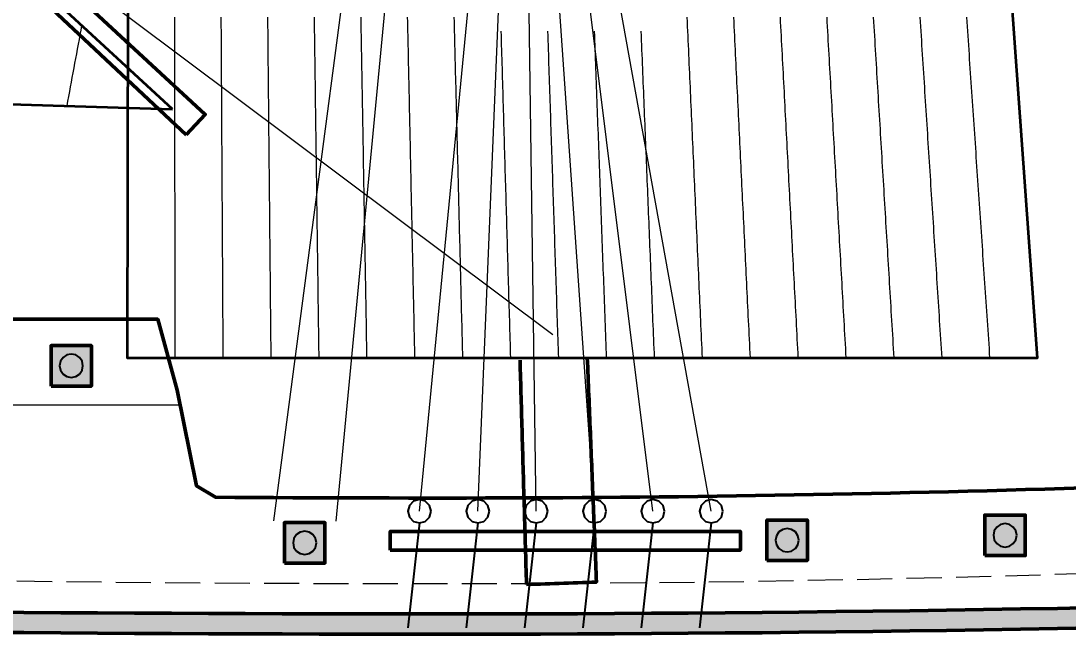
# Model space of a CAD drawing. Header units: millimetres. Extents: x -14250 to 74850, y -15000 to 48000.
# Drawn here: x 13553 to 27010, y 6910 to 14933 of the extents above; entities that cross this region are included whole.
import ezdxf

# ---------------------------------------------------------------- set-up
doc = ezdxf.new("R2010")
doc.units = ezdxf.units.MM
doc.header["$LTSCALE"] = 150
doc.linetypes.add('HID', pattern=[4.5, 3, -1.5])
for name, color, linetype, lineweight in [('かくれ線', 8, 'HID', 18), ('ハッチング', 8, 'Continuous', 13), ('外形', 7, 'Continuous', 50), ('寸法', 5, 'Continuous', 18), ('帆', 30, 'Continuous', 35), ('帆布', 30, 'Continuous', 13), ('索具', 94, 'Continuous', 13), ('細部', 7, 'Continuous', 25)]:
    doc.layers.add(name, color=color, linetype=linetype, lineweight=lineweight)
doc.styles.add('JP', font='msgothic.ttc')
doc.dimstyles.new('JIS', dxfattribs={"dimscale": 150, "dimtxt": 2.5, "dimasz": 2.5, "dimexe": 1.5, "dimexo": 1.5, "dimgap": 0.8, "dimtad": 1, "dimdec": 0, "dimtxsty": 'JP', "dimcen": 2.5, "dimclrd": 5, "dimclre": 5, "dimclrt": 5, "dimazin": 3, "dimtfac": 1, "dimtmove": 0, "dimatfit": 3, "dimlwd": 18, "dimlwe": 18})

msp = doc.modelspace()

# ---------------------------------------------------------------- hatches: boundary and pattern name
at = {"layer": 'ハッチング'}
h = msp.add_hatch(color=250, dxfattribs=at)
h.dxf.hatch_style = 1
h.paths.add_polyline_path([(13940, 10240), (14460, 10240), (14460, 10760), (13940, 10760)])
h = msp.add_hatch(color=250, dxfattribs=at)
h.dxf.hatch_style = 1
h.paths.add_polyline_path([(16940, 7963.6), (17460, 7963.6), (17460, 8483.6), (16940, 8483.6)])
h = msp.add_hatch(color=250, dxfattribs=at)
h.dxf.hatch_style = 1
h.paths.add_polyline_path([(23140, 7997.5), (23660, 7997.5), (23660, 8517.5), (23140, 8517.5)])
h = msp.add_hatch(color=250, dxfattribs=at)
h.dxf.hatch_style = 1
h.paths.add_polyline_path([(25940, 8060.5), (26460, 8060.5), (26460, 8580.5), (25940, 8580.5)])
h = msp.add_hatch(color=8, dxfattribs=at)
h.dxf.hatch_style = 1
h.paths.add_polyline_path([(783.3, 7530.6), (1257.6, 7519.3), (1732, 7508.2), (2206.3, 7497.5), (2680.7, 7487.1), (3155, 7476.9), (3629.4, 7467.1), (4103.7, 7457.5), (4578, 7448.3), (5052.4, 7439.3), (5526.7, 7430.7), (6001.1, 7422.3), (6475.4, 7414.3), (6949.8, 7406.5), (7424.1, 7399.1), (7898.5, 7391.9), (8372.8, 7385.1), (8847.1, 7378.5), (9321.5, 7372.3), (9795.8, 7366.3), (10270.2, 7360.7), (10744.5, 7355.3), (11218.9, 7350.3), (11693.2, 7345.5), (12167.5, 7341), (12641.9, 7336.9), (13116.2, 7333), (13590.6, 7329.5), (14064.9, 7326.2), (14539.3, 7323.2), (15013.6, 7320.6), (15487.9, 7318.2), (15962.3, 7316.1), (16436.6, 7314.4), (16911, 7312.9), (17385.3, 7311.7), (17859.7, 7310.9), (18334, 7310.3), (18808.3, 7310), (19282.7, 7310.1), (19757, 7310.7), (20231.4, 7311.8), (20705.7, 7313.4), (21180.1, 7315.5), (21654.4, 7318.2), (22128.8, 7321.4), (22603.1, 7325.1), (23077.4, 7329.3), (23551.8, 7334.1), (24026.1, 7339.4), (24500.5, 7345.2), (24974.8, 7351.5), (25449.2, 7358.4), (25923.5, 7365.8), (26397.8, 7373.7), (26872.2, 7382.1), (27346.5, 7391.1), (27820.9, 7400.5), (28295.2, 7410.5), (28769.6, 7421), (29243.9, 7432.1), (29718.2, 7443.7), (30192.6, 7455.7), (30666.9, 7468.4), (31141.3, 7481.5), (31615.6, 7495.2), (32090, 7509.4), (32564.3, 7524.1), (33038.7, 7539.3), (33513, 7555.1), (33987.3, 7571.3), (34461.7, 7588.1), (34936, 7605.5), (35410.4, 7623.3), (35884.7, 7641.7), (36359.1, 7660.6), (36833.4, 7680), (37307.7, 7700), (37782.1, 7720.4), (38256.4, 7741.4), (38730.8, 7762.9), (38730.8, 7502.9), (38256.4, 7481.4), (37782.1, 7460.4), (37307.7, 7440), (36833.4, 7420), (36359.1, 7400.6), (35884.7, 7381.7), (35410.4, 7363.3), (34936, 7345.5), (34461.7, 7328.1), (33987.3, 7311.3), (33513, 7295.1), (33038.7, 7279.3), (32564.3, 7264.1), (32090, 7249.4), (31615.6, 7235.2), (31141.3, 7221.5), (30666.9, 7208.4), (30192.6, 7195.7), (29718.2, 7183.7), (29243.9, 7172.1), (28769.6, 7161), (28295.2, 7150.5), (27820.9, 7140.5), (27346.5, 7131.1), (26872.2, 7122.1), (26397.8, 7113.7), (25923.5, 7105.8), (25449.2, 7098.4), (24974.8, 7091.5), (24500.5, 7085.2), (24026.1, 7079.4), (23551.8, 7074.1), (23077.4, 7069.3), (22603.1, 7065.1), (22128.8, 7061.4), (21654.4, 7058.2), (21180.1, 7055.5), (20705.7, 7053.4), (20231.4, 7051.8), (19757, 7050.7), (19282.7, 7050.1), (18808.3, 7050), (18334, 7050.3), (17859.7, 7050.9), (17385.3, 7051.7), (16911, 7052.9), (16436.6, 7054.4), (15962.3, 7056.1), (15487.9, 7058.2), (15013.6, 7060.6), (14539.3, 7063.2), (14064.9, 7066.2), (13590.6, 7069.5), (13116.2, 7073), (12641.9, 7076.9), (12167.5, 7081), (11693.2, 7085.5), (11218.9, 7090.3), (10744.5, 7095.3), (10270.2, 7100.7), (9795.8, 7106.3), (9321.5, 7112.3), (8847.1, 7118.5), (8372.8, 7125.1), (7898.5, 7131.9), (7424.1, 7139.1), (6949.8, 7146.5), (6475.4, 7154.3), (6001.1, 7162.3), (5526.7, 7170.7), (5052.4, 7179.3), (4578, 7188.3), (4103.7, 7197.5), (3629.4, 7207.1), (3155, 7216.9), (2680.7, 7227.1), (2206.3, 7237.5), (1732, 7248.2), (1257.6, 7259.3), (783.3, 7270.6)])

# ---------------------------------------------------------------- linework, layer by layer
at = {"layer": 'かくれ線'}
for points in [[(13331.4, 10000), (13583.5, 10000), (13835.5, 10000), (14087.6, 10000), (14339.7, 10000), (14591.7, 10000), (14843.8, 10000), (15095.9, 10000), (15347.9, 10000), (15600, 10000)], [(13502.5, 7733.5), (14137.6, 7726.2), (14772.8, 7719.8), (15408, 7714.3), (16043.1, 7709.7), (16678.3, 7706), (17313.5, 7703.2), (17948.7, 7701.2), (18583.8, 7700.2), (19219, 7700.1), (19854.2, 7701.4), (20489.4, 7704.3), (21124.5, 7708.8), (21759.7, 7714.8), (22394.9, 7722.3), (23030.1, 7731.5), (23665.2, 7742.2), (24300.4, 7754.5), (24935.6, 7768.3), (25570.7, 7783.7), (26205.9, 7800.7), (26841.1, 7819.2), (27476.3, 7839.3)]]:
    msp.add_lwpolyline(points, dxfattribs=at)
at = {"layer": '外形'}
for points in [[(15677.3, 13468.3), (1126.4, 27121), (1273.6, 27279), (15922.7, 13731.7)], [(13940, 10240), (14460, 10240), (14460, 10760), (13940, 10760)], [(16940, 7963.6), (17460, 7963.6), (17460, 8483.6), (16940, 8483.6)], [(23140, 7997.5), (23660, 7997.5), (23660, 8517.5), (23140, 8517.5)], [(25940, 8060.5), (26460, 8060.5), (26460, 8580.5), (25940, 8580.5)], [(18300, 8130), (22800, 8130), (22800, 8370), (18300, 8370)]]:
    msp.add_lwpolyline(points, close=True, dxfattribs=at)
for points in [[(27208, 8930.6), (26960.1, 8922.9), (26712.3, 8915.3), (26464.5, 8908), (26216.6, 8901), (25968.8, 8894.2), (25720.9, 8887.6), (25473.1, 8881.2), (25225.3, 8875.1), (24977.4, 8869.3), (24729.6, 8863.7), (24481.8, 8858.3), (24233.9, 8853.1), (23986.1, 8848.2), (23738.2, 8843.5), (23490.4, 8839.1), (23242.6, 8834.9), (22994.7, 8830.9), (22746.9, 8827.2), (22499, 8823.7), (22251.2, 8820.5), (22003.4, 8817.5), (21755.5, 8814.7), (21507.7, 8812.2), (21259.9, 8809.9), (21012, 8807.8), (20764.2, 8806), (20516.3, 8804.5), (20268.5, 8803.1), (20020.7, 8802), (19772.8, 8801.2), (19525, 8800.5), (19277.2, 8800.1), (19029.3, 8800), (18781.5, 8800.1), (18533.7, 8800.2), (18285.8, 8800.6), (18038, 8801), (17790.1, 8801.6), (17542.3, 8802.4), (17294.5, 8803.2), (17046.6, 8804.2), (16798.8, 8805.4), (16551, 8806.6), (16303.1, 8808.1), (16055.3, 8809.6), (15807.4, 8957.9), (15559.6, 10186.1), (15311.8, 11097.4), (15063.9, 11100), (14816.1, 11100), (14568.2, 11100), (14320.4, 11100), (14072.6, 11100), (13824.7, 11100), (13576.9, 11100), (13329.1, 11100)], [(20050.1, 7688.7), (20048.4, 7748.7), (20046.7, 7808.8), (20044.9, 7868.9), (20043.2, 7929), (20041.4, 7989), (20039.7, 8049.1), (20038, 8109.2), (20036.2, 8169.3), (20034.5, 8229.3), (20032.8, 8289.4), (20031, 8349.5), (20029.3, 8409.6), (20027.6, 8469.6), (20025.8, 8529.7), (20024.1, 8589.8), (20022.4, 8649.9), (20020.6, 8709.9), (20018.9, 8770), (20017.2, 8830.1), (20015.4, 8890.2), (20013.7, 8950.2), (20012, 9010.3), (20010.2, 9070.4), (20008.5, 9130.5), (20006.8, 9190.6), (20005, 9250.6), (20003.3, 9310.7), (20001.5, 9370.8), (19999.8, 9430.9), (19998.1, 9490.9), (19996.3, 9551), (19994.6, 9611.1), (19992.9, 9671.2), (19991.1, 9731.2), (19989.4, 9791.3), (19987.7, 9851.4), (19985.9, 9911.5), (19984.2, 9971.5), (19982.5, 10031.6), (19980.7, 10091.7), (19979, 10151.8), (19977.3, 10211.8), (19975.5, 10271.9), (19973.8, 10332), (19972.1, 10392.1), (19970.3, 10452.1), (19968.6, 10512.2), (19966.9, 10572.3)], [(20831.5, 10602.5), (20833.9, 10542.4), (20836.4, 10482.4), (20838.9, 10422.3), (20841.3, 10362.3), (20843.8, 10302.2), (20846.2, 10242.2), (20848.7, 10182.1), (20851.2, 10122.1), (20853.6, 10062), (20856.1, 10002), (20858.5, 9941.9), (20861, 9881.9), (20863.5, 9821.8), (20865.9, 9761.8), (20868.4, 9701.7), (20870.8, 9641.7), (20873.3, 9581.6), (20875.8, 9521.6), (20878.2, 9461.5), (20880.7, 9401.5), (20883.2, 9341.4), (20885.6, 9281.4), (20888.1, 9221.3), (20890.5, 9161.3), (20893, 9101.2), (20895.5, 9041.2), (20897.9, 8981.1), (20900.4, 8921.1), (20902.8, 8861), (20905.3, 8801), (20907.8, 8740.9), (20910.2, 8680.9), (20912.7, 8620.8), (20915.1, 8560.8), (20917.6, 8500.7), (20920.1, 8440.7), (20922.5, 8380.6), (20925, 8320.6), (20927.4, 8260.5), (20929.9, 8200.5), (20932.4, 8140.4), (20934.8, 8080.4), (20937.3, 8020.3), (20939.7, 7960.3), (20942.2, 7900.2), (20944.7, 7840.2), (20947.1, 7780.1), (20949.6, 7720.1), (20889.6, 7718), (20829.6, 7715.9), (20769.7, 7713.8), (20709.7, 7711.7), (20649.8, 7709.6), (20589.8, 7707.5), (20529.8, 7705.4), (20469.9, 7703.3), (20409.9, 7701.2), (20349.9, 7699.1), (20290, 7697), (20230, 7694.9), (20170, 7692.8), (20110.1, 7690.8), (20050.1, 7688.7)], [(13116.2, 7333), (13590.6, 7329.5), (14064.9, 7326.2), (14539.3, 7323.2), (15013.6, 7320.6), (15487.9, 7318.2), (15962.3, 7316.1), (16436.6, 7314.4), (16911, 7312.9), (17385.3, 7311.7), (17859.7, 7310.9), (18334, 7310.3), (18808.3, 7310), (19282.7, 7310.1), (19757, 7310.7), (20231.4, 7311.8), (20705.7, 7313.4), (21180.1, 7315.5), (21654.4, 7318.2), (22128.8, 7321.4), (22603.1, 7325.1), (23077.4, 7329.3), (23551.8, 7334.1), (24026.1, 7339.4), (24500.5, 7345.2), (24974.8, 7351.5), (25449.2, 7358.4), (25923.5, 7365.8), (26397.8, 7373.7), (26872.2, 7382.1), (27346.5, 7391.1)], [(27346.5, 7131.1), (26872.2, 7122.1), (26397.8, 7113.7), (25923.5, 7105.8), (25449.2, 7098.4), (24974.8, 7091.5), (24500.5, 7085.2), (24026.1, 7079.4), (23551.8, 7074.1), (23077.4, 7069.3), (22603.1, 7065.1), (22128.8, 7061.4), (21654.4, 7058.2), (21180.1, 7055.5), (20705.7, 7053.4), (20231.4, 7051.8), (19757, 7050.7), (19282.7, 7050.1), (18808.3, 7050), (18334, 7050.3), (17859.7, 7050.9), (17385.3, 7051.7), (16911, 7052.9), (16436.6, 7054.4), (15962.3, 7056.1), (15487.9, 7058.2), (15013.6, 7060.6), (14539.3, 7063.2), (14064.9, 7066.2), (13590.6, 7069.5), (13116.2, 7073)]]:
    msp.add_lwpolyline(points, dxfattribs=at)
at = {"layer": '帆'}
for points in [[(15500, 13800), (1500, 26700), (-800, 14300)], [(25948.9, 19900), (14936.3, 19900), (14916.9, 10600), (26617.8, 10600)]]:
    msp.add_lwpolyline(points, close=True, dxfattribs=at)
at = {"layer": '帆布'}
for points in [[(15524.8, 14980), (15524.9, 14920), (15525, 14860), (15525.1, 14800), (15525.2, 14740), (15525.3, 14680), (15525.4, 14620), (15525.5, 14560), (15525.6, 14500), (15525.8, 14440), (15525.9, 14380), (15526, 14320), (15526.1, 14260), (15526.2, 14200), (15526.3, 14140), (15526.4, 14080), (15526.5, 14020), (15526.6, 13960), (15526.7, 13900), (15526.8, 13840), (15526.9, 13780), (15527.1, 13720), (15527.2, 13660), (15527.3, 13600), (15527.4, 13540), (15527.5, 13480), (15527.6, 13420), (15527.7, 13360), (15527.8, 13300), (15527.9, 13240), (15528, 13180), (15528.1, 13120), (15528.3, 13060), (15528.4, 13000), (15528.5, 12940), (15528.6, 12880), (15528.7, 12820), (15528.8, 12760), (15528.9, 12700), (15529, 12640), (15529.1, 12580), (15529.2, 12520), (15529.3, 12460), (15529.4, 12400), (15529.6, 12340), (15529.7, 12280), (15529.8, 12220), (15529.9, 12160), (15530, 12100), (15530.1, 12040), (15530.2, 11980), (15530.3, 11920), (15530.4, 11860), (15530.5, 11800), (15530.6, 11740), (15530.8, 11680), (15530.9, 11620), (15531, 11560), (15531.1, 11500), (15531.2, 11440), (15531.3, 11380), (15531.4, 11320), (15531.5, 11260), (15531.6, 11200), (15531.7, 11140), (15531.8, 11080), (15531.9, 11020), (15532.1, 10960), (15532.2, 10900), (15532.3, 10840), (15532.4, 10780), (15532.5, 10720), (15532.6, 10660), (15532.7, 10600)], [(16123.6, 14980), (16123.9, 14920), (16124.2, 14860), (16124.6, 14800), (16124.9, 14740), (16125.3, 14680), (16125.6, 14620), (16126, 14560), (16126.3, 14500), (16126.6, 14440), (16127, 14380), (16127.3, 14320), (16127.7, 14260), (16128, 14200), (16128.3, 14140), (16128.7, 14080), (16129, 14020), (16129.4, 13960), (16129.7, 13900), (16130.1, 13840), (16130.4, 13780), (16130.7, 13720), (16131.1, 13660), (16131.4, 13600), (16131.8, 13540), (16132.1, 13480), (16132.5, 13420), (16132.8, 13360), (16133.1, 13300), (16133.5, 13240), (16133.8, 13180), (16134.2, 13120), (16134.5, 13060), (16134.9, 13000), (16135.2, 12940), (16135.5, 12880), (16135.9, 12820), (16136.2, 12760), (16136.6, 12700), (16136.9, 12640), (16137.2, 12580), (16137.6, 12520), (16137.9, 12460), (16138.3, 12400), (16138.6, 12340), (16139, 12280), (16139.3, 12220), (16139.6, 12160), (16140, 12100), (16140.3, 12040), (16140.7, 11980), (16141, 11920), (16141.4, 11860), (16141.7, 11800), (16142, 11740), (16142.4, 11680), (16142.7, 11620), (16143.1, 11560), (16143.4, 11500), (16143.8, 11440), (16144.1, 11380), (16144.4, 11320), (16144.8, 11260), (16145.1, 11200), (16145.5, 11140), (16145.8, 11080), (16146.2, 11020), (16146.5, 10960), (16146.8, 10900), (16147.2, 10840), (16147.5, 10780), (16147.9, 10720), (16148.2, 10660), (16148.5, 10600)], [(16722.3, 14980), (16722.9, 14920), (16723.5, 14860), (16724.1, 14800), (16724.6, 14740), (16725.2, 14680), (16725.8, 14620), (16726.4, 14560), (16726.9, 14500), (16727.5, 14440), (16728.1, 14380), (16728.7, 14320), (16729.2, 14260), (16729.8, 14200), (16730.4, 14140), (16731, 14080), (16731.6, 14020), (16732.1, 13960), (16732.7, 13900), (16733.3, 13840), (16733.9, 13780), (16734.4, 13720), (16735, 13660), (16735.6, 13600), (16736.2, 13540), (16736.7, 13480), (16737.3, 13420), (16737.9, 13360), (16738.5, 13300), (16739, 13240), (16739.6, 13180), (16740.2, 13120), (16740.8, 13060), (16741.3, 13000), (16741.9, 12940), (16742.5, 12880), (16743.1, 12820), (16743.6, 12760), (16744.2, 12700), (16744.8, 12640), (16745.4, 12580), (16746, 12520), (16746.5, 12460), (16747.1, 12400), (16747.7, 12340), (16748.3, 12280), (16748.8, 12220), (16749.4, 12160), (16750, 12100), (16750.6, 12040), (16751.1, 11980), (16751.7, 11920), (16752.3, 11860), (16752.9, 11800), (16753.4, 11740), (16754, 11680), (16754.6, 11620), (16755.2, 11560), (16755.7, 11500), (16756.3, 11440), (16756.9, 11380), (16757.5, 11320), (16758.1, 11260), (16758.6, 11200), (16759.2, 11140), (16759.8, 11080), (16760.4, 11020), (16760.9, 10960), (16761.5, 10900), (16762.1, 10840), (16762.7, 10780), (16763.2, 10720), (16763.8, 10660), (16764.4, 10600)], [(17321.1, 14980), (17321.9, 14920), (17322.7, 14860), (17323.5, 14800), (17324.4, 14740), (17325.2, 14680), (17326, 14620), (17326.8, 14560), (17327.6, 14500), (17328.4, 14440), (17329.2, 14380), (17330, 14320), (17330.8, 14260), (17331.6, 14200), (17332.4, 14140), (17333.3, 14080), (17334.1, 14020), (17334.9, 13960), (17335.7, 13900), (17336.5, 13840), (17337.3, 13780), (17338.1, 13720), (17338.9, 13660), (17339.7, 13600), (17340.5, 13540), (17341.4, 13480), (17342.2, 13420), (17343, 13360), (17343.8, 13300), (17344.6, 13240), (17345.4, 13180), (17346.2, 13120), (17347, 13060), (17347.8, 13000), (17348.6, 12940), (17349.5, 12880), (17350.3, 12820), (17351.1, 12760), (17351.9, 12700), (17352.7, 12640), (17353.5, 12580), (17354.3, 12520), (17355.1, 12460), (17355.9, 12400), (17356.7, 12340), (17357.6, 12280), (17358.4, 12220), (17359.2, 12160), (17360, 12100), (17360.8, 12040), (17361.6, 11980), (17362.4, 11920), (17363.2, 11860), (17364, 11800), (17364.8, 11740), (17365.7, 11680), (17366.5, 11620), (17367.3, 11560), (17368.1, 11500), (17368.9, 11440), (17369.7, 11380), (17370.5, 11320), (17371.3, 11260), (17372.1, 11200), (17372.9, 11140), (17373.7, 11080), (17374.6, 11020), (17375.4, 10960), (17376.2, 10900), (17377, 10840), (17377.8, 10780), (17378.6, 10720), (17379.4, 10660), (17380.2, 10600)], [(17919.9, 14980), (17920.9, 14920), (17922, 14860), (17923, 14800), (17924.1, 14740), (17925.1, 14680), (17926.2, 14620), (17927.2, 14560), (17928.2, 14500), (17929.3, 14440), (17930.3, 14380), (17931.4, 14320), (17932.4, 14260), (17933.5, 14200), (17934.5, 14140), (17935.5, 14080), (17936.6, 14020), (17937.6, 13960), (17938.7, 13900), (17939.7, 13840), (17940.8, 13780), (17941.8, 13720), (17942.8, 13660), (17943.9, 13600), (17944.9, 13540), (17946, 13480), (17947, 13420), (17948.1, 13360), (17949.1, 13300), (17950.2, 13240), (17951.2, 13180), (17952.2, 13120), (17953.3, 13060), (17954.3, 13000), (17955.4, 12940), (17956.4, 12880), (17957.5, 12820), (17958.5, 12760), (17959.5, 12700), (17960.6, 12640), (17961.6, 12580), (17962.7, 12520), (17963.7, 12460), (17964.8, 12400), (17965.8, 12340), (17966.8, 12280), (17967.9, 12220), (17968.9, 12160), (17970, 12100), (17971, 12040), (17972.1, 11980), (17973.1, 11920), (17974.2, 11860), (17975.2, 11800), (17976.2, 11740), (17977.3, 11680), (17978.3, 11620), (17979.4, 11560), (17980.4, 11500), (17981.5, 11440), (17982.5, 11380), (17983.5, 11320), (17984.6, 11260), (17985.6, 11200), (17986.7, 11140), (17987.7, 11080), (17988.8, 11020), (17989.8, 10960), (17990.9, 10900), (17991.9, 10840), (17992.9, 10780), (17994, 10720), (17995, 10660), (17996.1, 10600)], [(18518.7, 14980), (18519.9, 14920), (18521.2, 14860), (18522.5, 14800), (18523.8, 14740), (18525.1, 14680), (18526.3, 14620), (18527.6, 14560), (18528.9, 14500), (18530.2, 14440), (18531.4, 14380), (18532.7, 14320), (18534, 14260), (18535.3, 14200), (18536.6, 14140), (18537.8, 14080), (18539.1, 14020), (18540.4, 13960), (18541.7, 13900), (18542.9, 13840), (18544.2, 13780), (18545.5, 13720), (18546.8, 13660), (18548, 13600), (18549.3, 13540), (18550.6, 13480), (18551.9, 13420), (18553.2, 13360), (18554.4, 13300), (18555.7, 13240), (18557, 13180), (18558.3, 13120), (18559.5, 13060), (18560.8, 13000), (18562.1, 12940), (18563.4, 12880), (18564.7, 12820), (18565.9, 12760), (18567.2, 12700), (18568.5, 12640), (18569.8, 12580), (18571, 12520), (18572.3, 12460), (18573.6, 12400), (18574.9, 12340), (18576.1, 12280), (18577.4, 12220), (18578.7, 12160), (18580, 12100), (18581.3, 12040), (18582.5, 11980), (18583.8, 11920), (18585.1, 11860), (18586.4, 11800), (18587.6, 11740), (18588.9, 11680), (18590.2, 11620), (18591.5, 11560), (18592.7, 11500), (18594, 11440), (18595.3, 11380), (18596.6, 11320), (18597.9, 11260), (18599.1, 11200), (18600.4, 11140), (18601.7, 11080), (18603, 11020), (18604.2, 10960), (18605.5, 10900), (18606.8, 10840), (18608.1, 10780), (18609.4, 10720), (18610.6, 10660), (18611.9, 10600)], [(19117.4, 14980), (19119, 14920), (19120.5, 14860), (19122, 14800), (19123.5, 14740), (19125, 14680), (19126.5, 14620), (19128, 14560), (19129.5, 14500), (19131, 14440), (19132.6, 14380), (19134.1, 14320), (19135.6, 14260), (19137.1, 14200), (19138.6, 14140), (19140.1, 14080), (19141.6, 14020), (19143.1, 13960), (19144.6, 13900), (19146.2, 13840), (19147.7, 13780), (19149.2, 13720), (19150.7, 13660), (19152.2, 13600), (19153.7, 13540), (19155.2, 13480), (19156.7, 13420), (19158.2, 13360), (19159.8, 13300), (19161.3, 13240), (19162.8, 13180), (19164.3, 13120), (19165.8, 13060), (19167.3, 13000), (19168.8, 12940), (19170.3, 12880), (19171.8, 12820), (19173.4, 12760), (19174.9, 12700), (19176.4, 12640), (19177.9, 12580), (19179.4, 12520), (19180.9, 12460), (19182.4, 12400), (19183.9, 12340), (19185.4, 12280), (19187, 12220), (19188.5, 12160), (19190, 12100), (19191.5, 12040), (19193, 11980), (19194.5, 11920), (19196, 11860), (19197.5, 11800), (19199, 11740), (19200.6, 11680), (19202.1, 11620), (19203.6, 11560), (19205.1, 11500), (19206.6, 11440), (19208.1, 11380), (19209.6, 11320), (19211.1, 11260), (19212.6, 11200), (19214.1, 11140), (19215.7, 11080), (19217.2, 11020), (19218.7, 10960), (19220.2, 10900), (19221.7, 10840), (19223.2, 10780), (19224.7, 10720), (19226.2, 10660), (19227.7, 10600)], [(22111.3, 14980), (22114, 14920), (22116.7, 14860), (22119.4, 14800), (22122.1, 14740), (22124.7, 14680), (22127.4, 14620), (22130.1, 14560), (22132.8, 14500), (22135.5, 14440), (22138.1, 14380), (22140.8, 14320), (22143.5, 14260), (22146.2, 14200), (22148.9, 14140), (22151.5, 14080), (22154.2, 14020), (22156.9, 13960), (22159.6, 13900), (22162.3, 13840), (22164.9, 13780), (22167.6, 13720), (22170.3, 13660), (22173, 13600), (22175.7, 13540), (22178.3, 13480), (22181, 13420), (22183.7, 13360), (22186.4, 13300), (22189, 13240), (22191.7, 13180), (22194.4, 13120), (22197.1, 13060), (22199.8, 13000), (22202.4, 12940), (22205.1, 12880), (22207.8, 12820), (22210.5, 12760), (22213.2, 12700), (22215.8, 12640), (22218.5, 12580), (22221.2, 12520), (22223.9, 12460), (22226.6, 12400), (22229.2, 12340), (22231.9, 12280), (22234.6, 12220), (22237.3, 12160), (22240, 12100), (22242.6, 12040), (22245.3, 11980), (22248, 11920), (22250.7, 11860), (22253.4, 11800), (22256, 11740), (22258.7, 11680), (22261.4, 11620), (22264.1, 11560), (22266.8, 11500), (22269.4, 11440), (22272.1, 11380), (22274.8, 11320), (22277.5, 11260), (22280.2, 11200), (22282.8, 11140), (22285.5, 11080), (22288.2, 11020), (22290.9, 10960), (22293.6, 10900), (22296.2, 10840), (22298.9, 10780), (22301.6, 10720), (22304.3, 10660), (22306.9, 10600)], [(22710.1, 14980), (22713, 14920), (22715.9, 14860), (22718.9, 14800), (22721.8, 14740), (22724.7, 14680), (22727.6, 14620), (22730.5, 14560), (22733.4, 14500), (22736.3, 14440), (22739.3, 14380), (22742.2, 14320), (22745.1, 14260), (22748, 14200), (22750.9, 14140), (22753.8, 14080), (22756.7, 14020), (22759.6, 13960), (22762.6, 13900), (22765.5, 13840), (22768.4, 13780), (22771.3, 13720), (22774.2, 13660), (22777.1, 13600), (22780, 13540), (22783, 13480), (22785.9, 13420), (22788.8, 13360), (22791.7, 13300), (22794.6, 13240), (22797.5, 13180), (22800.4, 13120), (22803.3, 13060), (22806.3, 13000), (22809.2, 12940), (22812.1, 12880), (22815, 12820), (22817.9, 12760), (22820.8, 12700), (22823.7, 12640), (22826.7, 12580), (22829.6, 12520), (22832.5, 12460), (22835.4, 12400), (22838.3, 12340), (22841.2, 12280), (22844.1, 12220), (22847, 12160), (22850, 12100), (22852.9, 12040), (22855.8, 11980), (22858.7, 11920), (22861.6, 11860), (22864.5, 11800), (22867.4, 11740), (22870.3, 11680), (22873.3, 11620), (22876.2, 11560), (22879.1, 11500), (22882, 11440), (22884.9, 11380), (22887.8, 11320), (22890.7, 11260), (22893.7, 11200), (22896.6, 11140), (22899.5, 11080), (22902.4, 11020), (22905.3, 10960), (22908.2, 10900), (22911.1, 10840), (22914, 10780), (22917, 10720), (22919.9, 10660), (22922.8, 10600)], [(23308.9, 14980), (23312, 14920), (23315.2, 14860), (23318.3, 14800), (23321.5, 14740), (23324.6, 14680), (23327.8, 14620), (23330.9, 14560), (23334.1, 14500), (23337.2, 14440), (23340.4, 14380), (23343.5, 14320), (23346.7, 14260), (23349.8, 14200), (23353, 14140), (23356.1, 14080), (23359.3, 14020), (23362.4, 13960), (23365.5, 13900), (23368.7, 13840), (23371.8, 13780), (23375, 13720), (23378.1, 13660), (23381.3, 13600), (23384.4, 13540), (23387.6, 13480), (23390.7, 13420), (23393.9, 13360), (23397, 13300), (23400.2, 13240), (23403.3, 13180), (23406.5, 13120), (23409.6, 13060), (23412.7, 13000), (23415.9, 12940), (23419, 12880), (23422.2, 12820), (23425.3, 12760), (23428.5, 12700), (23431.6, 12640), (23434.8, 12580), (23437.9, 12520), (23441.1, 12460), (23444.2, 12400), (23447.4, 12340), (23450.5, 12280), (23453.7, 12220), (23456.8, 12160), (23460, 12100), (23463.1, 12040), (23466.2, 11980), (23469.4, 11920), (23472.5, 11860), (23475.7, 11800), (23478.8, 11740), (23482, 11680), (23485.1, 11620), (23488.3, 11560), (23491.4, 11500), (23494.6, 11440), (23497.7, 11380), (23500.9, 11320), (23504, 11260), (23507.2, 11200), (23510.3, 11140), (23513.5, 11080), (23516.6, 11020), (23519.7, 10960), (23522.9, 10900), (23526, 10840), (23529.2, 10780), (23532.3, 10720), (23535.5, 10660), (23538.6, 10600)], [(23907.7, 14980), (23911.1, 14920), (23914.4, 14860), (23917.8, 14800), (23921.2, 14740), (23924.6, 14680), (23928, 14620), (23931.3, 14560), (23934.7, 14500), (23938.1, 14440), (23941.5, 14380), (23944.9, 14320), (23948.2, 14260), (23951.6, 14200), (23955, 14140), (23958.4, 14080), (23961.8, 14020), (23965.1, 13960), (23968.5, 13900), (23971.9, 13840), (23975.3, 13780), (23978.7, 13720), (23982.1, 13660), (23985.4, 13600), (23988.8, 13540), (23992.2, 13480), (23995.6, 13420), (23999, 13360), (24002.3, 13300), (24005.7, 13240), (24009.1, 13180), (24012.5, 13120), (24015.9, 13060), (24019.2, 13000), (24022.6, 12940), (24026, 12880), (24029.4, 12820), (24032.8, 12760), (24036.1, 12700), (24039.5, 12640), (24042.9, 12580), (24046.3, 12520), (24049.7, 12460), (24053, 12400), (24056.4, 12340), (24059.8, 12280), (24063.2, 12220), (24066.6, 12160), (24070, 12100), (24073.3, 12040), (24076.7, 11980), (24080.1, 11920), (24083.5, 11860), (24086.9, 11800), (24090.2, 11740), (24093.6, 11680), (24097, 11620), (24100.4, 11560), (24103.8, 11500), (24107.1, 11440), (24110.5, 11380), (24113.9, 11320), (24117.3, 11260), (24120.7, 11200), (24124, 11140), (24127.4, 11080), (24130.8, 11020), (24134.2, 10960), (24137.6, 10900), (24140.9, 10840), (24144.3, 10780), (24147.7, 10720), (24151.1, 10660), (24154.5, 10600)], [(24506.5, 14980), (24510.1, 14920), (24513.7, 14860), (24517.3, 14800), (24520.9, 14740), (24524.5, 14680), (24528.1, 14620), (24531.8, 14560), (24535.4, 14500), (24539, 14440), (24542.6, 14380), (24546.2, 14320), (24549.8, 14260), (24553.4, 14200), (24557.1, 14140), (24560.7, 14080), (24564.3, 14020), (24567.9, 13960), (24571.5, 13900), (24575.1, 13840), (24578.7, 13780), (24582.4, 13720), (24586, 13660), (24589.6, 13600), (24593.2, 13540), (24596.8, 13480), (24600.4, 13420), (24604, 13360), (24607.7, 13300), (24611.3, 13240), (24614.9, 13180), (24618.5, 13120), (24622.1, 13060), (24625.7, 13000), (24629.3, 12940), (24633, 12880), (24636.6, 12820), (24640.2, 12760), (24643.8, 12700), (24647.4, 12640), (24651, 12580), (24654.6, 12520), (24658.3, 12460), (24661.9, 12400), (24665.5, 12340), (24669.1, 12280), (24672.7, 12220), (24676.3, 12160), (24679.9, 12100), (24683.6, 12040), (24687.2, 11980), (24690.8, 11920), (24694.4, 11860), (24698, 11800), (24701.6, 11740), (24705.2, 11680), (24708.9, 11620), (24712.5, 11560), (24716.1, 11500), (24719.7, 11440), (24723.3, 11380), (24726.9, 11320), (24730.5, 11260), (24734.2, 11200), (24737.8, 11140), (24741.4, 11080), (24745, 11020), (24748.6, 10960), (24752.2, 10900), (24755.9, 10840), (24759.5, 10780), (24763.1, 10720), (24766.7, 10660), (24770.3, 10600)], [(25105.2, 14980), (25109.1, 14920), (25112.9, 14860), (25116.8, 14800), (25120.6, 14740), (25124.5, 14680), (25128.3, 14620), (25132.2, 14560), (25136, 14500), (25139.9, 14440), (25143.7, 14380), (25147.6, 14320), (25151.4, 14260), (25155.3, 14200), (25159.1, 14140), (25163, 14080), (25166.8, 14020), (25170.7, 13960), (25174.5, 13900), (25178.3, 13840), (25182.2, 13780), (25186, 13720), (25189.9, 13660), (25193.7, 13600), (25197.6, 13540), (25201.4, 13480), (25205.3, 13420), (25209.1, 13360), (25213, 13300), (25216.8, 13240), (25220.7, 13180), (25224.5, 13120), (25228.4, 13060), (25232.2, 13000), (25236.1, 12940), (25239.9, 12880), (25243.8, 12820), (25247.6, 12760), (25251.5, 12700), (25255.3, 12640), (25259.2, 12580), (25263, 12520), (25266.9, 12460), (25270.7, 12400), (25274.6, 12340), (25278.4, 12280), (25282.2, 12220), (25286.1, 12160), (25289.9, 12100), (25293.8, 12040), (25297.6, 11980), (25301.5, 11920), (25305.3, 11860), (25309.2, 11800), (25313, 11740), (25316.9, 11680), (25320.7, 11620), (25324.6, 11560), (25328.4, 11500), (25332.3, 11440), (25336.1, 11380), (25340, 11320), (25343.8, 11260), (25347.7, 11200), (25351.5, 11140), (25355.4, 11080), (25359.2, 11020), (25363.1, 10960), (25366.9, 10900), (25370.8, 10840), (25374.6, 10780), (25378.5, 10720), (25382.3, 10660), (25386.1, 10600)], [(25704, 14980), (25708.1, 14920), (25712.2, 14860), (25716.3, 14800), (25720.3, 14740), (25724.4, 14680), (25728.5, 14620), (25732.6, 14560), (25736.7, 14500), (25740.8, 14440), (25744.8, 14380), (25748.9, 14320), (25753, 14260), (25757.1, 14200), (25761.2, 14140), (25765.2, 14080), (25769.3, 14020), (25773.4, 13960), (25777.5, 13900), (25781.6, 13840), (25785.7, 13780), (25789.7, 13720), (25793.8, 13660), (25797.9, 13600), (25802, 13540), (25806.1, 13480), (25810.1, 13420), (25814.2, 13360), (25818.3, 13300), (25822.4, 13240), (25826.5, 13180), (25830.6, 13120), (25834.6, 13060), (25838.7, 13000), (25842.8, 12940), (25846.9, 12880), (25851, 12820), (25855, 12760), (25859.1, 12700), (25863.2, 12640), (25867.3, 12580), (25871.4, 12520), (25875.5, 12460), (25879.5, 12400), (25883.6, 12340), (25887.7, 12280), (25891.8, 12220), (25895.9, 12160), (25899.9, 12100), (25904, 12040), (25908.1, 11980), (25912.2, 11920), (25916.3, 11860), (25920.4, 11800), (25924.4, 11740), (25928.5, 11680), (25932.6, 11620), (25936.7, 11560), (25940.8, 11500), (25944.8, 11440), (25948.9, 11380), (25953, 11320), (25957.1, 11260), (25961.2, 11200), (25965.3, 11140), (25969.3, 11080), (25973.4, 11020), (25977.5, 10960), (25981.6, 10900), (25985.7, 10840), (25989.7, 10780), (25993.8, 10720), (25997.9, 10660), (26002, 10600)], [(14333.3, 14875), (14322.1, 14814.2), (14310.8, 14753.4), (14299.5, 14692.6), (14288.2, 14631.9), (14277, 14571.1), (14265.7, 14510.3), (14254.4, 14449.5), (14243.1, 14388.7), (14231.9, 14327.9), (14220.6, 14267.2), (14209.3, 14206.4), (14198, 14145.6), (14186.8, 14084.8), (14175.5, 14024), (14164.2, 13963.2), (14152.9, 13902.5), (14141.7, 13841.7)], [(19721.5, 14800), (19723.2, 14740), (19725, 14680), (19726.7, 14620), (19728.4, 14560), (19730.2, 14500), (19731.9, 14440), (19733.7, 14380), (19735.4, 14320), (19737.2, 14260), (19738.9, 14200), (19740.7, 14140), (19742.4, 14080), (19744.1, 14020), (19745.9, 13960), (19747.6, 13900), (19749.4, 13840), (19751.1, 13780), (19752.9, 13720), (19754.6, 13660), (19756.4, 13600), (19758.1, 13540), (19759.8, 13480), (19761.6, 13420), (19763.3, 13360), (19765.1, 13300), (19766.8, 13240), (19768.6, 13180), (19770.3, 13120), (19772.1, 13060), (19773.8, 13000), (19775.5, 12940), (19777.3, 12880), (19779, 12820), (19780.8, 12760), (19782.5, 12700), (19784.3, 12640), (19786, 12580), (19787.8, 12520), (19789.5, 12460), (19791.2, 12400), (19793, 12340), (19794.7, 12280), (19796.5, 12220), (19798.2, 12160), (19800, 12100), (19801.7, 12040), (19803.5, 11980), (19805.2, 11920), (19807, 11860), (19808.7, 11800), (19810.4, 11740), (19812.2, 11680), (19813.9, 11620), (19815.7, 11560), (19817.4, 11500), (19819.2, 11440), (19820.9, 11380), (19822.7, 11320), (19824.4, 11260), (19826.1, 11200), (19827.9, 11140), (19829.6, 11080), (19831.4, 11020), (19833.1, 10960), (19834.9, 10900), (19836.6, 10840), (19838.4, 10780), (19840.1, 10720), (19841.8, 10660), (19843.6, 10600)], [(20320.9, 14800), (20322.9, 14740), (20324.9, 14680), (20326.9, 14620), (20328.9, 14560), (20330.8, 14500), (20332.8, 14440), (20334.8, 14380), (20336.8, 14320), (20338.7, 14260), (20340.7, 14200), (20342.7, 14140), (20344.7, 14080), (20346.7, 14020), (20348.6, 13960), (20350.6, 13900), (20352.6, 13840), (20354.6, 13780), (20356.6, 13720), (20358.5, 13660), (20360.5, 13600), (20362.5, 13540), (20364.5, 13480), (20366.4, 13420), (20368.4, 13360), (20370.4, 13300), (20372.4, 13240), (20374.4, 13180), (20376.3, 13120), (20378.3, 13060), (20380.3, 13000), (20382.3, 12940), (20384.2, 12880), (20386.2, 12820), (20388.2, 12760), (20390.2, 12700), (20392.2, 12640), (20394.1, 12580), (20396.1, 12520), (20398.1, 12460), (20400.1, 12400), (20402.1, 12340), (20404, 12280), (20406, 12220), (20408, 12160), (20410, 12100), (20411.9, 12040), (20413.9, 11980), (20415.9, 11920), (20417.9, 11860), (20419.9, 11800), (20421.8, 11740), (20423.8, 11680), (20425.8, 11620), (20427.8, 11560), (20429.8, 11500), (20431.7, 11440), (20433.7, 11380), (20435.7, 11320), (20437.7, 11260), (20439.6, 11200), (20441.6, 11140), (20443.6, 11080), (20445.6, 11020), (20447.6, 10960), (20449.5, 10900), (20451.5, 10840), (20453.5, 10780), (20455.5, 10720), (20457.4, 10660), (20459.4, 10600)], [(20920.4, 14800), (20922.6, 14740), (20924.8, 14680), (20927.1, 14620), (20929.3, 14560), (20931.5, 14500), (20933.7, 14440), (20935.9, 14380), (20938.1, 14320), (20940.3, 14260), (20942.5, 14200), (20944.8, 14140), (20947, 14080), (20949.2, 14020), (20951.4, 13960), (20953.6, 13900), (20955.8, 13840), (20958, 13780), (20960.2, 13720), (20962.5, 13660), (20964.7, 13600), (20966.9, 13540), (20969.1, 13480), (20971.3, 13420), (20973.5, 13360), (20975.7, 13300), (20977.9, 13240), (20980.1, 13180), (20982.4, 13120), (20984.6, 13060), (20986.8, 13000), (20989, 12940), (20991.2, 12880), (20993.4, 12820), (20995.6, 12760), (20997.8, 12700), (21000.1, 12640), (21002.3, 12580), (21004.5, 12520), (21006.7, 12460), (21008.9, 12400), (21011.1, 12340), (21013.3, 12280), (21015.5, 12220), (21017.8, 12160), (21020, 12100), (21022.2, 12040), (21024.4, 11980), (21026.6, 11920), (21028.8, 11860), (21031, 11800), (21033.2, 11740), (21035.5, 11680), (21037.7, 11620), (21039.9, 11560), (21042.1, 11500), (21044.3, 11440), (21046.5, 11380), (21048.7, 11320), (21050.9, 11260), (21053.1, 11200), (21055.4, 11140), (21057.6, 11080), (21059.8, 11020), (21062, 10960), (21064.2, 10900), (21066.4, 10840), (21068.6, 10780), (21070.8, 10720), (21073.1, 10660), (21075.3, 10600)], [(21519.9, 14800), (21522.3, 14740), (21524.8, 14680), (21527.2, 14620), (21529.7, 14560), (21532.1, 14500), (21534.6, 14440), (21537, 14380), (21539.5, 14320), (21541.9, 14260), (21544.4, 14200), (21546.8, 14140), (21549.3, 14080), (21551.7, 14020), (21554.1, 13960), (21556.6, 13900), (21559, 13840), (21561.5, 13780), (21563.9, 13720), (21566.4, 13660), (21568.8, 13600), (21571.3, 13540), (21573.7, 13480), (21576.2, 13420), (21578.6, 13360), (21581, 13300), (21583.5, 13240), (21585.9, 13180), (21588.4, 13120), (21590.8, 13060), (21593.3, 13000), (21595.7, 12940), (21598.2, 12880), (21600.6, 12820), (21603.1, 12760), (21605.5, 12700), (21608, 12640), (21610.4, 12580), (21612.8, 12520), (21615.3, 12460), (21617.7, 12400), (21620.2, 12340), (21622.6, 12280), (21625.1, 12220), (21627.5, 12160), (21630, 12100), (21632.4, 12040), (21634.9, 11980), (21637.3, 11920), (21639.7, 11860), (21642.2, 11800), (21644.6, 11740), (21647.1, 11680), (21649.5, 11620), (21652, 11560), (21654.4, 11500), (21656.9, 11440), (21659.3, 11380), (21661.8, 11320), (21664.2, 11260), (21666.6, 11200), (21669.1, 11140), (21671.5, 11080), (21674, 11020), (21676.4, 10960), (21678.9, 10900), (21681.3, 10840), (21683.8, 10780), (21686.2, 10720), (21688.7, 10660), (21691.1, 10600)]]:
    msp.add_lwpolyline(points, dxfattribs=at)
at = {"layer": '索具'}
for points in [[(19702.1, 30550), (16800, 8505.4)], [(19702.1, 30550), (17600, 8502.2)], [(18675, 8630), (19826.3, 20550)], [(19425, 8630), (19916.3, 20550)], [(20175, 8630), (20006.3, 20550)], [(20925, 8630), (20096.3, 20550)], [(21675, 8630), (20186.3, 20550)], [(22425, 8630), (20276.3, 20550)], [(9570.7, 19000), (20388.3, 10900)]]:
    msp.add_lwpolyline(points, dxfattribs=at)
at = {"layer": '細部'}
for points in [[(14350, 10500), (14338.6, 10557.4), (14306.1, 10606.1), (14257.4, 10638.6), (14200, 10650), (14142.6, 10638.6), (14093.9, 10606.1), (14061.4, 10557.4), (14050, 10500), (14061.4, 10442.6), (14093.9, 10393.9), (14142.6, 10361.4), (14200, 10350), (14257.4, 10361.4), (14306.1, 10393.9), (14338.6, 10442.6)], [(18825, 8630), (18804.9, 8705), (18750, 8759.9), (18675, 8780), (18600, 8759.9), (18545.1, 8705), (18525, 8630), (18545.1, 8555), (18600, 8500.1), (18675, 8480), (18750, 8500.1), (18804.9, 8555)], [(19575, 8630), (19554.9, 8705), (19500, 8759.9), (19425, 8780), (19350, 8759.9), (19295.1, 8705), (19275, 8630), (19295.1, 8555), (19350, 8500.1), (19425, 8480), (19500, 8500.1), (19554.9, 8555)], [(20325, 8630), (20304.9, 8705), (20250, 8759.9), (20175, 8780), (20100, 8759.9), (20045.1, 8705), (20025, 8630), (20045.1, 8555), (20100, 8500.1), (20175, 8480), (20250, 8500.1), (20304.9, 8555)], [(21075, 8630), (21054.9, 8705), (21000, 8759.9), (20925, 8780), (20850, 8759.9), (20795.1, 8705), (20775, 8630), (20795.1, 8555), (20850, 8500.1), (20925, 8480), (21000, 8500.1), (21054.9, 8555)], [(21825, 8630), (21804.9, 8705), (21750, 8759.9), (21675, 8780), (21600, 8759.9), (21545.1, 8705), (21525, 8630), (21545.1, 8555), (21600, 8500.1), (21675, 8480), (21750, 8500.1), (21804.9, 8555)], [(22575, 8630), (22554.9, 8705), (22500, 8759.9), (22425, 8780), (22350, 8759.9), (22295.1, 8705), (22275, 8630), (22295.1, 8555), (22350, 8500.1), (22425, 8480), (22500, 8500.1), (22554.9, 8555)], [(17350, 8223.6), (17338.6, 8281), (17306.1, 8329.7), (17257.4, 8362.2), (17200, 8373.6), (17142.6, 8362.2), (17093.9, 8329.7), (17061.4, 8281), (17050, 8223.6), (17061.4, 8166.2), (17093.9, 8117.5), (17142.6, 8085), (17200, 8073.6), (17257.4, 8085), (17306.1, 8117.5), (17338.6, 8166.2)], [(23550, 8257.5), (23538.6, 8314.9), (23506.1, 8363.6), (23457.4, 8396.1), (23400, 8407.5), (23342.6, 8396.1), (23293.9, 8363.6), (23261.4, 8314.9), (23250, 8257.5), (23261.4, 8200.1), (23293.9, 8151.5), (23342.6, 8119), (23400, 8107.5), (23457.4, 8119), (23506.1, 8151.5), (23538.6, 8200.1)], [(26350, 8320.5), (26338.6, 8377.9), (26306.1, 8426.6), (26257.4, 8459.1), (26200, 8470.5), (26142.6, 8459.1), (26093.9, 8426.6), (26061.4, 8377.9), (26050, 8320.5), (26061.4, 8263.1), (26093.9, 8214.5), (26142.6, 8181.9), (26200, 8170.5), (26257.4, 8181.9), (26306.1, 8214.5), (26338.6, 8263.1)]]:
    msp.add_lwpolyline(points, close=True, dxfattribs=at)
for points in [[(18675, 8480), (18525, 7130)], [(19425, 8480), (19275, 7130)], [(20175, 8480), (20025, 7130)], [(20925, 8480), (20775, 7130)], [(21675, 8480), (21525, 7130)], [(22425, 8480), (22275, 7130)]]:
    msp.add_lwpolyline(points, dxfattribs=at)

# ---------------------------------------------------------------- dimensions: what is measured, and where the dimension line sits
at = {"layer": '寸法'}
msp.add_linear_dim(base=(-7600, 0), p1=(2600, 0), p2=(19354.6, 38400), angle=90, text='竜骨下面から大檣トラック <>', dimstyle='JIS', dxfattribs=at).render()

doc.saveas('drawing.dxf')
